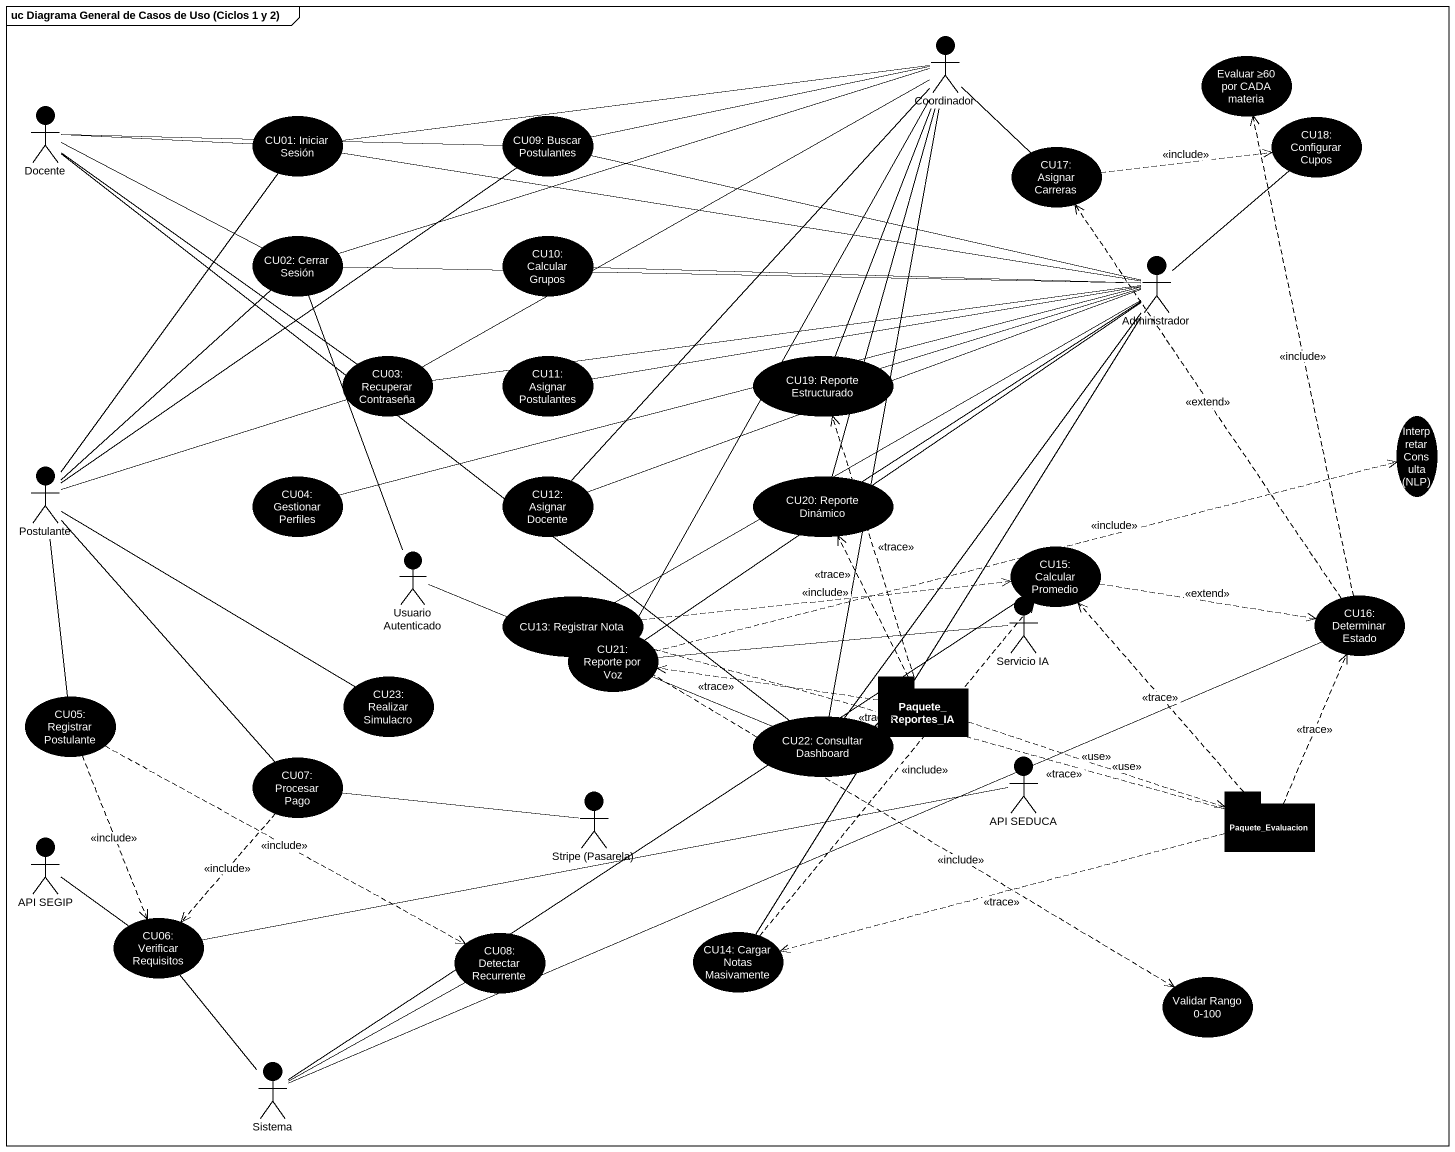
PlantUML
@startuml
mainframe uc Diagrama General de Casos de Uso (Ciclos 1 y 2)
actor Coordinador #000000
usecase "Evaluar ≥60 por CADA materia" as Evaluar_60_por_CADA_materia #000000
actor Docente #000000
usecase "CU01: Iniciar Sesión" as CU01_Iniciar_Sesión #000000
usecase "CU09: Buscar Postulantes" as CU09_Buscar_Postulantes #000000
usecase "CU17: Asignar Carreras" as CU17_Asignar_Carreras #000000
usecase "CU18: Configurar Cupos" as CU18_Configurar_Cupos #000000
usecase "CU02: Cerrar Sesión" as CU02_Cerrar_Sesión #000000
usecase "CU10: Calcular Grupos" as CU10_Calcular_Grupos #000000
actor Administrador #000000
usecase "CU03: Recuperar Contraseña" as CU03_Recuperar_Contraseña #000000
usecase "CU11: Asignar Postulantes" as CU11_Asignar_Postulantes #000000
usecase "CU19: Reporte Estructurado" as CU19_Reporte_Estructurado #000000
usecase "Interpretar Consulta (NLP)" as Interpretar_Consulta_NLP #000000
actor Postulante #000000
usecase "CU04: Gestionar Perfiles" as CU04_Gestionar_Perfiles #000000
usecase "CU12: Asignar Docente" as CU12_Asignar_Docente #000000
usecase "CU20: Reporte Dinámico" as CU20_Reporte_Dinámico #000000
actor "Usuario Autenticado" as Usuario_Autenticado #000000
usecase "CU15: Calcular Promedio" as CU15_Calcular_Promedio #000000
usecase "CU13: Registrar Nota" as CU13_Registrar_Nota #000000
actor "Servicio IA" as Servicio_IA #000000
usecase "CU16: Determinar Estado" as CU16_Determinar_Estado #000000
usecase "CU21: Reporte por Voz" as CU21_Reporte_por_Voz #000000
usecase "CU23: Realizar Simulacro" as CU23_Realizar_Simulacro #000000
package Paquete_Reportes_IA #000000 {
}
usecase "CU05: Registrar Postulante" as CU05_Registrar_Postulante #000000
usecase "CU22: Consultar Dashboard" as CU22_Consultar_Dashboard #000000
usecase "CU07: Procesar Pago" as CU07_Procesar_Pago #000000
actor "API SEDUCA" as API_SEDUCA #000000
actor "Stripe (Pasarela)" as Stripe_Pasarela #000000
package Paquete_Evaluacion #000000 {
}
actor "API SEGIP" as API_SEGIP #000000
usecase "CU06: Verificar Requisitos" as CU06_Verificar_Requisitos #000000
usecase "CU08: Detectar Recurrente" as CU08_Detectar_Recurrente #000000
usecase "CU14: Cargar Notas Masivamente" as CU14_Cargar_Notas #000000
usecase "Validar Rango 0-100" as Validar_Rango_0_100 #000000
actor Sistema #000000
Coordinador -left- CU01_Iniciar_Sesión
Coordinador -left- CU09_Buscar_Postulantes
Coordinador -- CU17_Asignar_Carreras
Coordinador -left- CU02_Cerrar_Sesión
Coordinador -left- CU03_Recuperar_Contraseña
Coordinador -- CU19_Reporte_Estructurado
Coordinador -- CU12_Asignar_Docente
Coordinador -- CU20_Reporte_Dinámico
Coordinador -- CU21_Reporte_por_Voz
Coordinador -- CU22_Consultar_Dashboard
Docente -right- CU01_Iniciar_Sesión
Docente -right- CU09_Buscar_Postulantes
Docente -right- CU02_Cerrar_Sesión
Docente -- CU03_Recuperar_Contraseña
Docente -- CU22_Consultar_Dashboard
CU17_Asignar_Carreras .right.> CU18_Configurar_Cupos : <<include>>
Administrador -left- CU01_Iniciar_Sesión
Administrador -left- CU09_Buscar_Postulantes
Administrador -up- CU18_Configurar_Cupos
Administrador -left- CU02_Cerrar_Sesión
Administrador -left- CU10_Calcular_Grupos
Administrador -left- CU03_Recuperar_Contraseña
Administrador -left- CU11_Asignar_Postulantes
Administrador -left- CU19_Reporte_Estructurado
Administrador -left- CU04_Gestionar_Perfiles
Administrador -left- CU12_Asignar_Docente
Administrador -- CU20_Reporte_Dinámico
Administrador -left- CU13_Registrar_Nota
Administrador -- CU21_Reporte_por_Voz
Administrador -- CU22_Consultar_Dashboard
Administrador -- CU14_Cargar_Notas
Postulante -up- CU01_Iniciar_Sesión
Postulante -up- CU09_Buscar_Postulantes
Postulante -up- CU02_Cerrar_Sesión
Postulante -right- CU03_Recuperar_Contraseña
Postulante -right- CU23_Realizar_Simulacro
Postulante -- CU05_Registrar_Postulante
Postulante -- CU07_Procesar_Pago
Usuario_Autenticado -up- CU02_Cerrar_Sesión
Usuario_Autenticado -right- CU22_Consultar_Dashboard
CU15_Calcular_Promedio .right.> CU16_Determinar_Estado : <<extend>>
CU13_Registrar_Nota .right.> CU15_Calcular_Promedio : <<include>>
CU13_Registrar_Nota .right.> Validar_Rango_0_100 : <<include>>
Servicio_IA -left- CU21_Reporte_por_Voz
CU16_Determinar_Estado .up.> Evaluar_60_por_CADA_materia : <<include>>
CU16_Determinar_Estado .up.> CU17_Asignar_Carreras : <<extend>>
CU21_Reporte_por_Voz .right.> Interpretar_Consulta_NLP : <<include>>
Paquete_Reportes_IA .up.> CU19_Reporte_Estructurado : <<trace>>
Paquete_Reportes_IA .up.> CU20_Reporte_Dinámico : <<trace>>
Paquete_Reportes_IA .left.> CU21_Reporte_por_Voz : <<trace>>
Paquete_Reportes_IA .left.> CU22_Consultar_Dashboard : <<trace>>
Paquete_Reportes_IA .right.> Paquete_Evaluacion : <<use>>
Paquete_Reportes_IA .right.> Paquete_Evaluacion : <<use>>
Paquete_Reportes_IA .right.> Paquete_Evaluacion
CU05_Registrar_Postulante ..> CU06_Verificar_Requisitos : <<include>>
CU05_Registrar_Postulante .right.> CU08_Detectar_Recurrente : <<include>>
CU07_Procesar_Pago -right- Stripe_Pasarela
CU07_Procesar_Pago ..> CU06_Verificar_Requisitos : <<include>>
Paquete_Evaluacion .up.> CU15_Calcular_Promedio : <<trace>>
Paquete_Evaluacion .left.> CU13_Registrar_Nota : <<trace>>
Paquete_Evaluacion .up.> CU16_Determinar_Estado : <<trace>>
Paquete_Evaluacion .left.> CU14_Cargar_Notas : <<trace>>
CU06_Verificar_Requisitos -right- API_SEDUCA
CU06_Verificar_Requisitos -up- API_SEGIP
CU14_Cargar_Notas .up.> CU15_Calcular_Promedio : <<include>>
Sistema -up- CU15_Calcular_Promedio
Sistema -right- CU16_Determinar_Estado
Sistema -up- CU06_Verificar_Requisitos
Sistema -up- CU08_Detectar_Recurrente
@enduml
